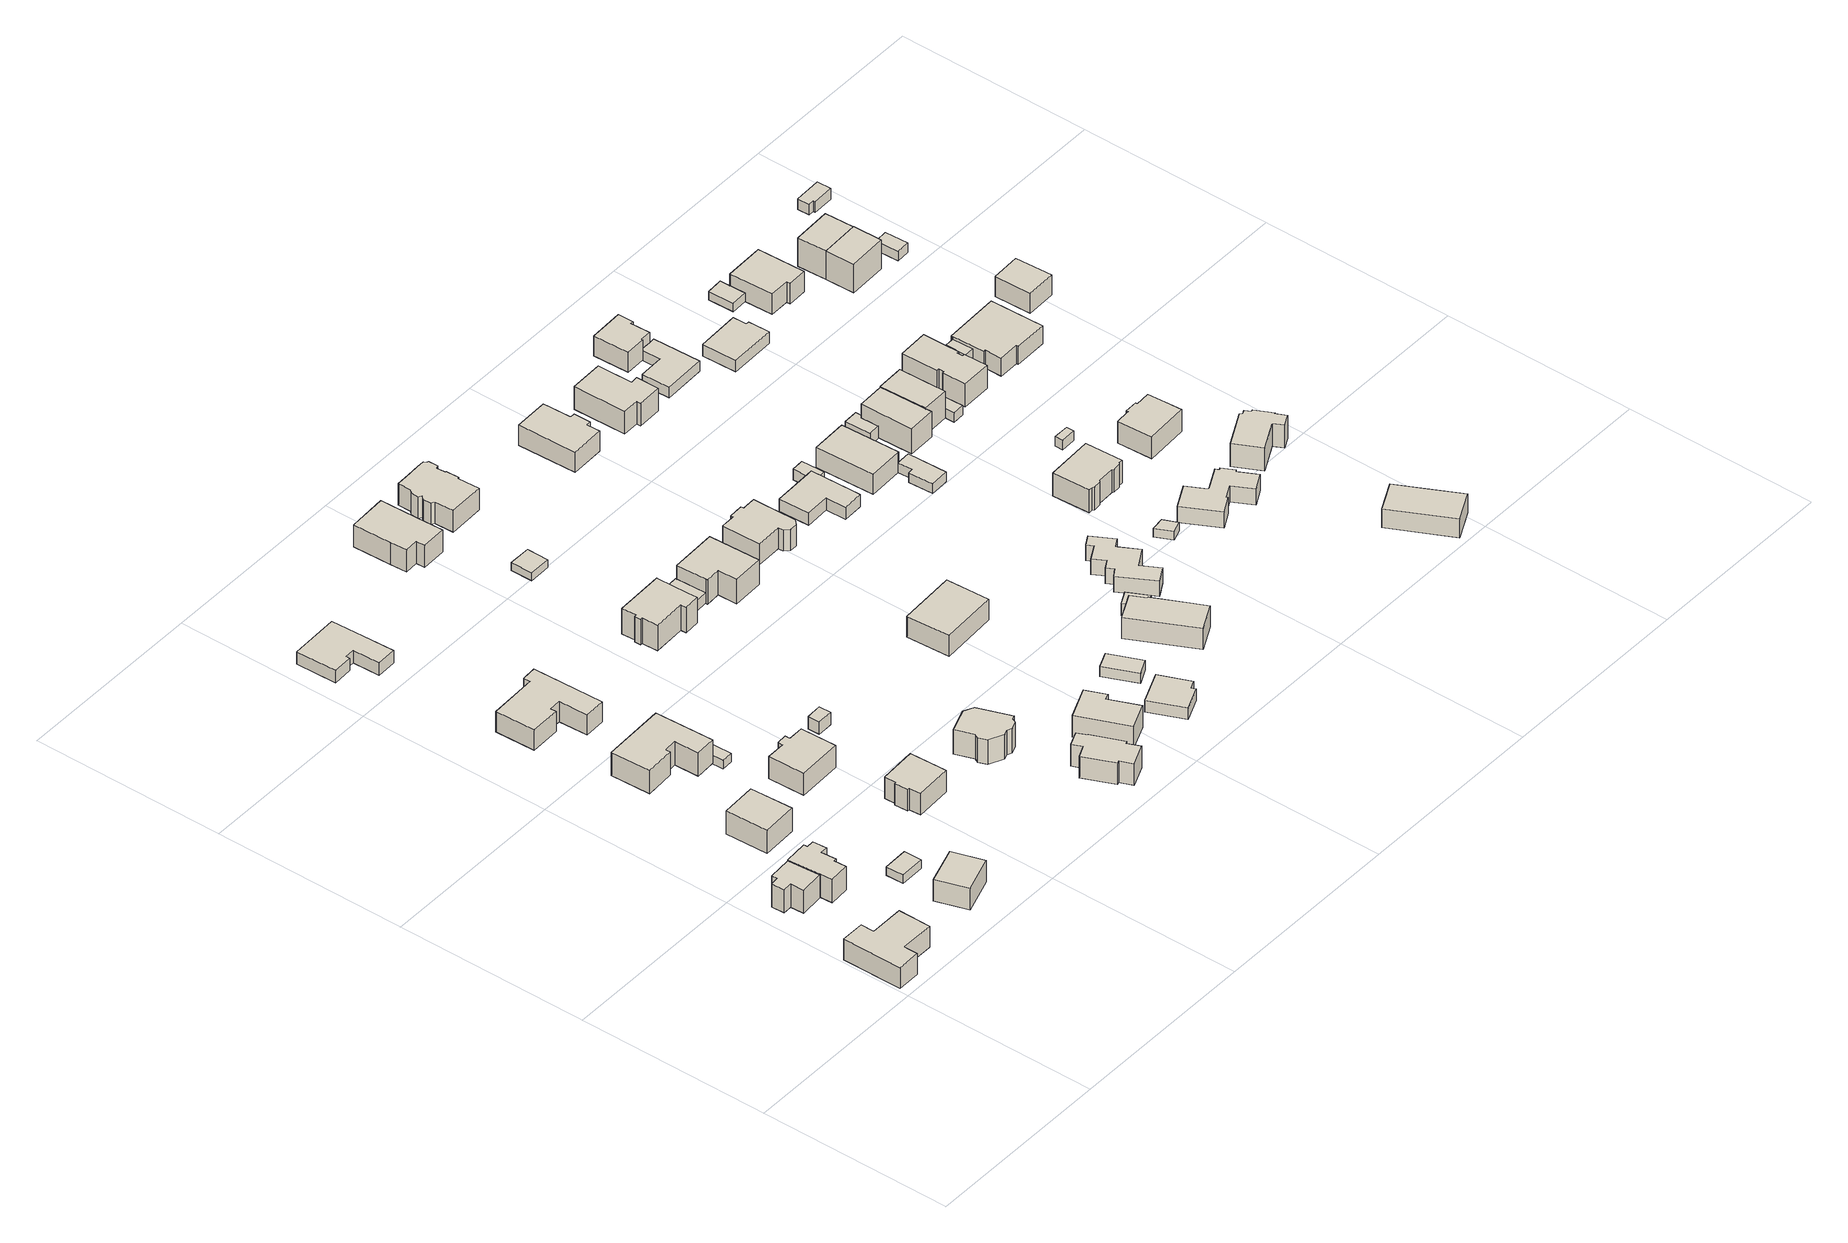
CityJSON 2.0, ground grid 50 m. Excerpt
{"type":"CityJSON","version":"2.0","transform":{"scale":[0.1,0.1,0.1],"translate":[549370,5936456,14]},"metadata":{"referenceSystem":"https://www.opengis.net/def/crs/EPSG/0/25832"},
"CityObjects":{
"building1":{"type":"Building","attributes":{"Gemeindeschluessel":"02200227","Geometrietyp2DReferenz":"3000","BezugspunktDach":"2000","function":"31001_1010","measuredHeight":7.11,"storeysAboveGround":1},"address":[{"country":"Germany","locality":"Hamburg","thoroughfareNumber":"68","thoroughfareName":"Tinsdaler Heideweg","postcode":"22559"}],"geometry":[{"type":"Solid","lod":"1","boundaries":[[[[0,1,2,3,4,5,6,7]],[[8,9,10,11,12,13,14,15]],[[6,8,15,7]],[[5,9,8,6]],[[4,10,9,5]],[[3,11,10,4]],[[2,12,11,3]],[[1,13,12,2]],[[0,14,13,1]],[[7,15,14,0]]]]}]},
"building2":{"type":"Building","attributes":{"Gemeindeschluessel":"02200227","Geometrietyp2DReferenz":"3000","BezugspunktDach":"2000","function":"31001_1010","measuredHeight":9.19,"storeysAboveGround":1},"address":[{"country":"Germany","locality":"Hamburg","thoroughfareNumber":"66b","thoroughfareName":"Tinsdaler Heideweg","postcode":"22559"}],"geometry":[{"type":"Solid","lod":"1","boundaries":[[[[16,17,18,19,20,21,22,23]],[[24,25,26,27,28,29,30,31]],[[22,24,31,23]],[[21,25,24,22]],[[20,26,25,21]],[[19,27,26,20]],[[18,28,27,19]],[[17,29,28,18]],[[16,30,29,17]],[[23,31,30,16]]]]}]},
"building3":{"type":"Building","attributes":{"Gemeindeschluessel":"02200227","Geometrietyp2DReferenz":"3000","BezugspunktDach":"2000","function":"31001_1010","measuredHeight":6.64,"storeysAboveGround":1},"address":[{"country":"Germany","locality":"Hamburg","thoroughfareNumber":"66a","thoroughfareName":"Tinsdaler Heideweg","postcode":"22559"}],"geometry":[{"type":"Solid","lod":"1","boundaries":[[[[32,33,34,35,36,37,38,39,40,41,42,43]],[[44,45,46,47,48,49,50,51,52,53,54,55]],[[42,44,55,43]],[[41,45,44,42]],[[40,46,45,41]],[[39,47,46,40]],[[38,48,47,39]],[[37,49,48,38]],[[36,50,49,37]],[[35,51,50,36]],[[34,52,51,35]],[[33,53,52,34]],[[32,54,53,33]],[[43,55,54,32]]]]}]},
"building4":{"type":"Building","attributes":{"Gemeindeschluessel":"02200227","Geometrietyp2DReferenz":"3000","BezugspunktDach":"2000","function":"31001_1010","measuredHeight":6.02,"storeysAboveGround":2},"address":[{"country":"Germany","locality":"Hamburg","thoroughfareNumber":"66c","thoroughfareName":"Tinsdaler Heideweg","postcode":"22559"}],"geometry":[{"type":"Solid","lod":"1","boundaries":[[[[56,57,58,59]],[[60,61,62,63]],[[58,60,63,59]],[[57,61,60,58]],[[56,62,61,57]],[[59,63,62,56]]]]}]},
"building5":{"type":"Building","attributes":{"Gemeindeschluessel":"02200227","Geometrietyp2DReferenz":"3000","BezugspunktDach":"2000","function":"31001_2460","measuredHeight":2.47,"storeysAboveGround":1},"address":[{"country":"Germany","locality":"Hamburg","thoroughfareName":"Tinsdaler Heideweg","postcode":"22559"}],"geometry":[{"type":"Solid","lod":"1","boundaries":[[[[64,65,66,67]],[[68,69,70,71]],[[66,68,71,67]],[[65,69,68,66]],[[64,70,69,65]],[[67,71,70,64]]]]}]},
"building6":{"type":"Building","attributes":{"Gemeindeschluessel":"02200227","Geometrietyp2DReferenz":"3000","BezugspunktDach":"2000","function":"31001_1010","measuredHeight":8.55,"storeysAboveGround":1},"address":[{"country":"Germany","locality":"Hamburg","thoroughfareNumber":"10","thoroughfareName":"Brünschentwiete","postcode":"22559"}],"geometry":[{"type":"Solid","lod":"1","boundaries":[[[[72,73,74,75]],[[76,77,78,79]],[[74,76,79,75]],[[73,77,76,74]],[[72,78,77,73]],[[75,79,78,72]]]]}]},
"building7":{"type":"Building","attributes":{"Gemeindeschluessel":"02200227","Geometrietyp2DReferenz":"3000","BezugspunktDach":"2000","function":"31001_1010","measuredHeight":7.72,"storeysAboveGround":1},"address":[{"country":"Germany","locality":"Hamburg","thoroughfareNumber":"21","thoroughfareName":"Bookweetenkamp","postcode":"22559"}],"geometry":[{"type":"Solid","lod":"1","boundaries":[[[[80,81,82,83,84,85,86,87]],[[88,89,90,91,92,93,94,95]],[[86,88,95,87]],[[85,89,88,86]],[[84,90,89,85]],[[83,91,90,84]],[[82,92,91,83]],[[81,93,92,82]],[[80,94,93,81]],[[87,95,94,80]]]]}]},
"building8":{"type":"Building","attributes":{"Gemeindeschluessel":"02200227","Geometrietyp2DReferenz":"3000","BezugspunktDach":"2000","function":"31001_1100","measuredHeight":7.2,"storeysAboveGround":3},"address":[{"country":"Germany","locality":"Hamburg","thoroughfareNumber":"23","thoroughfareName":"Bookweetenkamp","postcode":"22559"}],"geometry":[{"type":"Solid","lod":"1","boundaries":[[[[96,97,98,99,100,101,102,103,104,105]],[[106,107,108,109,110,111,112,113,114,115]],[[104,106,115,105]],[[103,107,106,104]],[[102,108,107,103]],[[101,109,108,102]],[[100,110,109,101]],[[99,111,110,100]],[[98,112,111,99]],[[97,113,112,98]],[[96,114,113,97]],[[105,115,114,96]]]]}]},
"building9":{"type":"Building","attributes":{"Gemeindeschluessel":"02200227","Geometrietyp2DReferenz":"3000","BezugspunktDach":"2000","function":"31001_1010","measuredHeight":3.44,"storeysAboveGround":1},"address":[{"country":"Germany","locality":"Hamburg","thoroughfareNumber":"22","thoroughfareName":"Bookweetenkamp","postcode":"22559"}],"geometry":[{"type":"Solid","lod":"1","boundaries":[[[[116,117,118,119,120,121,122,123]],[[124,125,126,127,128,129,130,131]],[[122,124,131,123]],[[121,125,124,122]],[[120,126,125,121]],[[119,127,126,120]],[[118,128,127,119]],[[117,129,128,118]],[[116,130,129,117]],[[123,131,130,116]]]]}]},
"building10":{"type":"Building","attributes":{"Gemeindeschluessel":"02200227","Geometrietyp2DReferenz":"3000","BezugspunktDach":"2000","function":"31001_2460","measuredHeight":2.39,"storeysAboveGround":1},"address":[{"country":"Germany","locality":"Hamburg","thoroughfareName":"Bookweetenkamp","postcode":"22559"}],"geometry":[{"type":"Solid","lod":"1","boundaries":[[[[132,133,134,135]],[[136,137,138,139]],[[134,136,139,135]],[[133,137,136,134]],[[132,138,137,133]],[[135,139,138,132]]]]}]},
"building11":{"type":"Building","attributes":{"Gemeindeschluessel":"02200227","Geometrietyp2DReferenz":"3000","BezugspunktDach":"2000","function":"31001_1010","measuredHeight":8.72,"storeysAboveGround":1},"address":[{"country":"Germany","locality":"Hamburg","thoroughfareNumber":"12","thoroughfareName":"Brünschentwiete","postcode":"22559"}],"geometry":[{"type":"Solid","lod":"1","boundaries":[[[[140,141,142,143,144,145,146,147]],[[148,149,150,151,152,153,154,155]],[[146,148,155,147]],[[145,149,148,146]],[[144,150,149,145]],[[143,151,150,144]],[[142,152,151,143]],[[141,153,152,142]],[[140,154,153,141]],[[147,155,154,140]]]]}]},
"building12":{"type":"Building","attributes":{"Gemeindeschluessel":"02200227","Geometrietyp2DReferenz":"3000","BezugspunktDach":"2000","function":"31001_1010","measuredHeight":7.12,"storeysAboveGround":1},"address":[{"country":"Germany","locality":"Hamburg","thoroughfareNumber":"64a","thoroughfareName":"Tinsdaler Heideweg","postcode":"22559"}],"geometry":[{"type":"Solid","lod":"1","boundaries":[[[[156,157,158,159,160,161,162,163]],[[164,165,166,167,168,169,170,171]],[[162,164,171,163]],[[161,165,164,162]],[[160,166,165,161]],[[159,167,166,160]],[[158,168,167,159]],[[157,169,168,158]],[[156,170,169,157]],[[163,171,170,156]]]]}]},
"building13":{"type":"Building","attributes":{"Gemeindeschluessel":"02200227","Geometrietyp2DReferenz":"3000","BezugspunktDach":"2000","function":"31001_1010","measuredHeight":3.49,"storeysAboveGround":1},"address":[{"country":"Germany","locality":"Hamburg","thoroughfareName":"Brünschentwiete","postcode":"22559"}],"geometry":[{"type":"Solid","lod":"1","boundaries":[[[[172,173,174,175]],[[176,177,178,179]],[[174,176,179,175]],[[173,177,176,174]],[[172,178,177,173]],[[175,179,178,172]]]]}]},
"building14":{"type":"Building","attributes":{"Gemeindeschluessel":"02200227","Geometrietyp2DReferenz":"3000","BezugspunktDach":"2000","function":"31001_1010","measuredHeight":6.94,"storeysAboveGround":1},"address":[{"country":"Germany","locality":"Hamburg","thoroughfareNumber":"64c","thoroughfareName":"Tinsdaler Heideweg","postcode":"22559"}],"geometry":[{"type":"Solid","lod":"1","boundaries":[[[[180,181,182,183,184,185,186,187,188,189,190,191]],[[192,193,194,195,196,197,198,199,200,201,202,203]],[[190,192,203,191]],[[189,193,192,190]],[[188,194,193,189]],[[187,195,194,188]],[[186,196,195,187]],[[185,197,196,186]],[[184,198,197,185]],[[183,199,198,184]],[[182,200,199,183]],[[181,201,200,182]],[[180,202,201,181]],[[191,203,202,180]]]]}]},
"building15":{"type":"Building","attributes":{"Gemeindeschluessel":"02200227","Geometrietyp2DReferenz":"3000","BezugspunktDach":"2000","function":"31001_1010","measuredHeight":9.06,"storeysAboveGround":1},"address":[{"country":"Germany","locality":"Hamburg","thoroughfareNumber":"60","thoroughfareName":"Tinsdaler Heideweg","postcode":"22559"}],"geometry":[{"type":"Solid","lod":"1","boundaries":[[[[204,205,206,207,208,209,210,211,212,213,214,215]],[[216,217,218,219,220,221,222,223,224,225,226,227]],[[214,216,227,215]],[[213,217,216,214]],[[212,218,217,213]],[[211,219,218,212]],[[210,220,219,211]],[[209,221,220,210]],[[208,222,221,209]],[[207,223,222,208]],[[206,224,223,207]],[[205,225,224,206]],[[204,226,225,205]],[[215,227,226,204]]]]}]},
"building16":{"type":"Building","attributes":{"Gemeindeschluessel":"02200227","Geometrietyp2DReferenz":"3000","BezugspunktDach":"2000","function":"31001_1010","measuredHeight":8.38,"storeysAboveGround":1},"address":[{"country":"Germany","locality":"Hamburg","thoroughfareNumber":"17","thoroughfareName":"Bookweetenkamp","postcode":"22559"}],"geometry":[{"type":"Solid","lod":"1","boundaries":[[[[228,229,230,231,232,233,234,235,236,237,238,239]],[[240,241,242,243,244,245,246,247,248,249,250,251]],[[238,240,251,239]],[[237,241,240,238]],[[236,242,241,237]],[[235,243,242,236]],[[234,244,243,235]],[[233,245,244,234]],[[232,246,245,233]],[[231,247,246,232]],[[230,248,247,231]],[[229,249,248,230]],[[228,250,249,229]],[[239,251,250,228]]]]}]},
"building17":{"type":"Building","attributes":{"Gemeindeschluessel":"02200227","Geometrietyp2DReferenz":"3000","BezugspunktDach":"2000","function":"31001_1010","measuredHeight":7.16,"storeysAboveGround":1},"address":[{"country":"Germany","locality":"Hamburg","thoroughfareNumber":"58","thoroughfareName":"Tinsdaler Heideweg","postcode":"22559"}],"geometry":[{"type":"Solid","lod":"1","boundaries":[[[[252,253,254,255,256,257]],[[258,259,260,261,262,263]],[[256,258,263,257]],[[255,259,258,256]],[[254,260,259,255]],[[253,261,260,254]],[[252,262,261,253]],[[257,263,262,252]]]]}]},
"building18":{"type":"Building","attributes":{"Gemeindeschluessel":"02200227","Geometrietyp2DReferenz":"3000","BezugspunktDach":"2000","function":"31001_1010","measuredHeight":6.23,"storeysAboveGround":2},"address":[{"country":"Germany","locality":"Hamburg","thoroughfareNumber":"18","thoroughfareName":"Bookweetenkamp","postcode":"22559"}],"geometry":[{"type":"Solid","lod":"1","boundaries":[[[[264,265,266,267,268,269,270,271]],[[272,273,274,275,276,277,278,279]],[[270,272,279,271]],[[269,273,272,270]],[[268,274,273,269]],[[267,275,274,268]],[[266,276,275,267]],[[265,277,276,266]],[[264,278,277,265]],[[271,279,278,264]]]]}]},
"building19":{"type":"Building","attributes":{"Gemeindeschluessel":"02200227","Geometrietyp2DReferenz":"3000","BezugspunktDach":"2000","function":"31001_2460","measuredHeight":2.76,"storeysAboveGround":1},"address":[{"country":"Germany","locality":"Hamburg","thoroughfareName":"Bookweetenkamp","postcode":"22559"}],"geometry":[{"type":"Solid","lod":"1","boundaries":[[[[280,281,282,283]],[[284,285,286,287]],[[282,284,287,283]],[[281,285,284,282]],[[280,286,285,281]],[[283,287,286,280]]]]}]},
"building20":{"type":"Building","attributes":{"Gemeindeschluessel":"02200227","Geometrietyp2DReferenz":"3000","BezugspunktDach":"2000","function":"31001_2460","measuredHeight":2.14,"storeysAboveGround":1},"address":[{"country":"Germany","locality":"Hamburg","thoroughfareName":"Bookweetenkamp","postcode":"22559"}],"geometry":[{"type":"Solid","lod":"1","boundaries":[[[[288,289,290,291]],[[292,293,294,295]],[[290,292,295,291]],[[289,293,292,290]],[[288,294,293,289]],[[291,295,294,288]]]]}]},
"building21":{"type":"Building","attributes":{"Gemeindeschluessel":"02200227","Geometrietyp2DReferenz":"3000","BezugspunktDach":"2000","function":"31001_2460","measuredHeight":3.22,"storeysAboveGround":1},"address":[{"country":"Germany","locality":"Hamburg","thoroughfareName":"Bookweetenkamp","postcode":"22559"}],"geometry":[{"type":"Solid","lod":"1","boundaries":[[[[281,280,296,297]],[[298,299,300,301]],[[296,298,301,297]],[[280,299,298,296]],[[281,300,299,280]],[[297,301,300,281]]]]}]},
"building22":{"type":"Building","attributes":{"Gemeindeschluessel":"02200227","Geometrietyp2DReferenz":"3000","BezugspunktDach":"2000","function":"31001_1010","measuredHeight":5.54,"storeysAboveGround":1},"address":[{"country":"Germany","locality":"Hamburg","thoroughfareNumber":"56","thoroughfareName":"Tinsdaler Heideweg","postcode":"22559"}],"geometry":[{"type":"Solid","lod":"1","boundaries":[[[[302,303,304,305,306,307]],[[308,309,310,311,312,313]],[[306,308,313,307]],[[305,309,308,306]],[[304,310,309,305]],[[303,311,310,304]],[[302,312,311,303]],[[307,313,312,302]]]]}]},
"building23":{"type":"Building","attributes":{"Gemeindeschluessel":"02200227","Geometrietyp2DReferenz":"3000","BezugspunktDach":"2000","function":"31001_1010","measuredHeight":9.2,"storeysAboveGround":1},"address":[{"country":"Germany","locality":"Hamburg","thoroughfareNumber":"15","thoroughfareName":"Bookweetenkamp","postcode":"22559"}],"geometry":[{"type":"Solid","lod":"1","boundaries":[[[[314,315,316,317,318,319,320]],[[321,322,323,324,325,326,327]],[[319,321,327,320]],[[318,322,321,319]],[[317,323,322,318]],[[316,324,323,317]],[[315,325,324,316]],[[314,326,325,315]],[[320,327,326,314]]]]}]},
"building24":{"type":"Building","attributes":{"Gemeindeschluessel":"02200227","Geometrietyp2DReferenz":"3000","BezugspunktDach":"2000","function":"31001_1010","measuredHeight":8.11,"storeysAboveGround":1},"address":[{"country":"Germany","locality":"Hamburg","thoroughfareNumber":"16b","thoroughfareName":"Bookweetenkamp","postcode":"22559"}],"geometry":[{"type":"Solid","lod":"1","boundaries":[[[[328,329,330,331,332,333,334,335,336,337,338,339,340,341,342,343,344,345,346,347,348]],[[349,350,351,352,353,354,355,356,357,358,359,360,361,362,363,364,365,366,367,368,369]],[[347,349,369,348]],[[346,350,349,347]],[[345,351,350,346]],[[344,352,351,345]],[[343,353,352,344]],[[342,354,353,343]],[[341,355,354,342]],[[340,356,355,341]],[[339,357,356,340]],[[338,358,357,339]],[[337,359,358,338]],[[336,360,359,337]],[[335,361,360,336]],[[334,362,361,335]],[[333,363,362,334]],[[332,364,363,333]],[[331,365,364,332]],[[330,366,365,331]],[[329,367,366,330]],[[328,368,367,329]],[[348,369,368,328]]]]}]},
"building25":{"type":"Building","attributes":{"Gemeindeschluessel":"02200227","Geometrietyp2DReferenz":"3000","BezugspunktDach":"2000","function":"31001_1010","measuredHeight":7.98,"storeysAboveGround":1},"address":[{"country":"Germany","locality":"Hamburg","thoroughfareNumber":"52a","thoroughfareName":"Tinsdaler Heideweg","postcode":"22559"}],"geometry":[{"type":"Solid","lod":"1","boundaries":[[[[370,371,372,373]],[[374,375,376,377]],[[372,374,377,373]],[[371,375,374,372]],[[370,376,375,371]],[[373,377,376,370]]]]}]},
"building26":{"type":"Building","attributes":{"Gemeindeschluessel":"02200227","Geometrietyp2DReferenz":"3000","BezugspunktDach":"2000","function":"31001_2460","measuredHeight":2.83,"storeysAboveGround":1},"address":[{"country":"Germany","locality":"Hamburg","thoroughfareName":"Tinsdaler Heideweg","postcode":"22559"}],"geometry":[{"type":"Solid","lod":"1","boundaries":[[[[378,379,380,381]],[[382,383,384,385]],[[380,382,385,381]],[[379,383,382,380]],[[378,384,383,379]],[[381,385,384,378]]]]}]},
"building27":{"type":"Building","attributes":{"Gemeindeschluessel":"02200227","Geometrietyp2DReferenz":"3000","BezugspunktDach":"2000","function":"31001_1010","measuredHeight":8.12,"storeysAboveGround":1},"address":[{"country":"Germany","locality":"Hamburg","thoroughfareNumber":"13","thoroughfareName":"Bookweetenkamp","postcode":"22559"}],"geometry":[{"type":"Solid","lod":"1","boundaries":[[[[386,387,388,389,390,391,392,393,394,395,396,397]],[[398,399,400,401,402,403,404,405,406,407,408,409]],[[396,398,409,397]],[[395,399,398,396]],[[394,400,399,395]],[[393,401,400,394]],[[392,402,401,393]],[[391,403,402,392]],[[390,404,403,391]],[[389,405,404,390]],[[388,406,405,389]],[[387,407,406,388]],[[386,408,407,387]],[[397,409,408,386]]]]}]},
"building28":{"type":"Building","attributes":{"Gemeindeschluessel":"02200227","Geometrietyp2DReferenz":"3000","BezugspunktDach":"2000","function":"31001_1010","measuredHeight":6.63,"storeysAboveGround":1},"address":[{"country":"Germany","locality":"Hamburg","thoroughfareNumber":"54","thoroughfareName":"Tinsdaler Heideweg","postcode":"22559"}],"geometry":[{"type":"Solid","lod":"1","boundaries":[[[[410,411,412,413,414,415]],[[416,417,418,419,420,421]],[[414,416,421,415]],[[413,417,416,414]],[[412,418,417,413]],[[411,419,418,412]],[[410,420,419,411]],[[415,421,420,410]]]]}]},
"building29":{"type":"Building","attributes":{"Gemeindeschluessel":"02200227","Geometrietyp2DReferenz":"3000","BezugspunktDach":"2000","function":"31001_2460","measuredHeight":4.18,"storeysAboveGround":1},"address":[{"country":"Germany","locality":"Hamburg","thoroughfareName":"Tinsdaler Heideweg","postcode":"22559"}],"geometry":[{"type":"Solid","lod":"1","boundaries":[[[[422,423,412,411,424]],[[425,426,427,428,429]],[[411,425,429,424]],[[412,426,425,411]],[[423,427,426,412]],[[422,428,427,423]],[[424,429,428,422]]]]}]},
"building30":{"type":"Building","attributes":{"Gemeindeschluessel":"02200227","Geometrietyp2DReferenz":"3000","BezugspunktDach":"2000","function":"31001_1010","measuredHeight":7.28,"storeysAboveGround":1},"address":[{"country":"Germany","locality":"Hamburg","thoroughfareNumber":"14a","thoroughfareName":"Bookweetenkamp","postcode":"22559"}],"geometry":[{"type":"Solid","lod":"1","boundaries":[[[[430,431,432,433,434,435,436,437,438,439]],[[440,441,442,443,444,445,446,447,448,449]],[[438,440,449,439]],[[437,441,440,438]],[[436,442,441,437]],[[435,443,442,436]],[[434,444,443,435]],[[433,445,444,434]],[[432,446,445,433]],[[431,447,446,432]],[[430,448,447,431]],[[439,449,448,430]]]]}]},
"building31":{"type":"Building","attributes":{"Gemeindeschluessel":"02200227","Geometrietyp2DReferenz":"3000","BezugspunktDach":"2000","function":"31001_1010","measuredHeight":3.41,"storeysAboveGround":1},"address":[{"country":"Germany","locality":"Hamburg","thoroughfareNumber":"11","thoroughfareName":"Bookweetenkamp","postcode":"22559"}],"geometry":[{"type":"Solid","lod":"1","boundaries":[[[[450,451,452,453,454,455,456]],[[457,458,459,460,461,462,463]],[[455,457,463,456]],[[454,458,457,455]],[[453,459,458,454]],[[452,460,459,453]],[[451,461,460,452]],[[450,462,461,451]],[[456,463,462,450]]]]}]},
"building32":{"type":"Building","attributes":{"Gemeindeschluessel":"02200227","Geometrietyp2DReferenz":"3000","BezugspunktDach":"2000","function":"31001_1100","measuredHeight":6.27,"storeysAboveGround":1},"address":[{"country":"Germany","locality":"Hamburg","thoroughfareNumber":"52","thoroughfareName":"Tinsdaler Heideweg","postcode":"22559"}],"geometry":[{"type":"Solid","lod":"1","boundaries":[[[[464,465,466,467,468,469,470,471,472,473,474,475,476,477]],[[478,479,480,481,482,483,484,485,486,487,488,489,490,491]],[[476,478,491,477]],[[475,479,478,476]],[[474,480,479,475]],[[473,481,480,474]],[[472,482,481,473]],[[471,483,482,472]],[[470,484,483,471]],[[469,485,484,470]],[[468,486,485,469]],[[467,487,486,468]],[[466,488,487,467]],[[465,489,488,466]],[[464,490,489,465]],[[477,491,490,464]]]]}]},
"building33":{"type":"Building","attributes":{"Gemeindeschluessel":"02200227","Geometrietyp2DReferenz":"3000","BezugspunktDach":"2000","function":"31001_2460","measuredHeight":2.92,"storeysAboveGround":1},"address":[{"country":"Germany","locality":"Hamburg","thoroughfareName":"Bookweetenkamp","postcode":"22559"}],"geometry":[{"type":"Solid","lod":"1","boundaries":[[[[492,493,494,495,496,497]],[[498,499,500,501,502,503]],[[496,498,503,497]],[[495,499,498,496]],[[494,500,499,495]],[[493,501,500,494]],[[492,502,501,493]],[[497,503,502,492]]]]}]},
"building34":{"type":"Building","attributes":{"Gemeindeschluessel":"02200227","Geometrietyp2DReferenz":"3000","BezugspunktDach":"2000","function":"31001_1010","measuredHeight":8.48,"storeysAboveGround":1},"address":[{"country":"Germany","locality":"Hamburg","thoroughfareNumber":"14","thoroughfareName":"Bookweetenkamp","postcode":"22559"}],"geometry":[{"type":"Solid","lod":"1","boundaries":[[[[504,505,506,507,508,509,510,511]],[[512,513,514,515,516,517,518,519]],[[510,512,519,511]],[[509,513,512,510]],[[508,514,513,509]],[[507,515,514,508]],[[506,516,515,507]],[[505,517,516,506]],[[504,518,517,505]],[[511,519,518,504]]]]}]},
"building35":{"type":"Building","attributes":{"Gemeindeschluessel":"02200227","Geometrietyp2DReferenz":"3000","BezugspunktDach":"2000","function":"31001_1010","measuredHeight":8.04,"storeysAboveGround":1},"address":[{"country":"Germany","locality":"Hamburg","thoroughfareNumber":"9","thoroughfareName":"Bookweetenkamp","postcode":"22559"}],"geometry":[{"type":"Solid","lod":"1","boundaries":[[[[520,521,522,523,524]],[[525,526,527,528,529]],[[523,525,529,524]],[[522,526,525,523]],[[521,527,526,522]],[[520,528,527,521]],[[524,529,528,520]]]]}]},
"building36":{"type":"Building","attributes":{"Gemeindeschluessel":"02200227","Geometrietyp2DReferenz":"3000","BezugspunktDach":"2000","function":"31001_1010","measuredHeight":2.7,"storeysAboveGround":1},"address":[{"country":"Germany","locality":"Hamburg","thoroughfareName":"Bookweetenkamp","postcode":"22559"}],"geometry":[{"type":"Solid","lod":"1","boundaries":[[[[530,531,532,533,534,535,536]],[[537,538,539,540,541,542,543]],[[535,537,543,536]],[[534,538,537,535]],[[533,539,538,534]],[[532,540,539,533]],[[531,541,540,532]],[[530,542,541,531]],[[536,543,542,530]]]]}]},
"building37":{"type":"Building","attributes":{"Gemeindeschluessel":"02200227","Geometrietyp2DReferenz":"3000","BezugspunktDach":"2000","function":"31001_1010","measuredHeight":2.33,"storeysAboveGround":1},"address":[{"country":"Germany","locality":"Hamburg","thoroughfareName":"Tinsdaler Heideweg","postcode":"22559"}],"geometry":[{"type":"Solid","lod":"1","boundaries":[[[[544,545,546,547]],[[548,549,550,551]],[[546,548,551,547]],[[545,549,548,546]],[[544,550,549,545]],[[547,551,550,544]]]]}]},
"building38":{"type":"Building","attributes":{"Gemeindeschluessel":"02200227","Geometrietyp2DReferenz":"3000","BezugspunktDach":"2000","function":"31001_2460","measuredHeight":4.17,"storeysAboveGround":1},"address":[{"country":"Germany","locality":"Hamburg","thoroughfareName":"Bookweetenkamp","postcode":"22559"}],"geometry":[{"type":"Solid","lod":"1","boundaries":[[[[552,553,554,555,556,557]],[[558,559,560,561,562,563]],[[556,558,563,557]],[[555,559,558,556]],[[554,560,559,555]],[[553,561,560,554]],[[552,562,561,553]],[[557,563,562,552]]]]}]},
"building39":{"type":"Building","attributes":{"Gemeindeschluessel":"02200227","Geometrietyp2DReferenz":"3000","BezugspunktDach":"2000","function":"31001_1010","measuredHeight":8.32,"storeysAboveGround":1},"address":[{"country":"Germany","locality":"Hamburg","thoroughfareNumber":"102c","thoroughfareName":"Flerrentwiete","postcode":"22559"}],"geometry":[{"type":"Solid","lod":"1","boundaries":[[[[564,565,566,567,568,569,570,571,572,573,574,575]],[[576,577,578,579,580,581,582,583,584,585,586,587]],[[574,576,587,575]],[[573,577,576,574]],[[572,578,577,573]],[[571,579,578,572]],[[570,580,579,571]],[[569,581,580,570]],[[568,582,581,569]],[[567,583,582,568]],[[566,584,583,567]],[[565,585,584,566]],[[564,586,585,565]],[[575,587,586,564]]]]}]},
"building40":{"type":"Building","attributes":{"Gemeindeschluessel":"02200227","Geometrietyp2DReferenz":"3000","BezugspunktDach":"2000","function":"31001_1010","measuredHeight":9.27,"storeysAboveGround":1},"address":[{"country":"Germany","locality":"Hamburg","thoroughfareNumber":"7a","thoroughfareName":"Bookweetenkamp","postcode":"22559"}],"geometry":[{"type":"Solid","lod":"1","boundaries":[[[[588,589,590,591,592]],[[593,594,595,596,597]],[[591,593,597,592]],[[590,594,593,591]],[[589,595,594,590]],[[588,596,595,589]],[[592,597,596,588]]]]}]},
"building41":{"type":"Building","attributes":{"Gemeindeschluessel":"02200227","Geometrietyp2DReferenz":"3000","BezugspunktDach":"2000","function":"31001_1010","measuredHeight":2.92,"storeysAboveGround":1},"address":[{"country":"Germany","locality":"Hamburg","thoroughfareNumber":"12","thoroughfareName":"Bookweetenkamp","postcode":"22559"}],"geometry":[{"type":"Solid","lod":"1","boundaries":[[[[598,599,600,601,602,603,604,605]],[[606,607,608,609,610,611,612,613]],[[604,606,613,605]],[[603,607,606,604]],[[602,608,607,603]],[[601,609,608,602]],[[600,610,609,601]],[[599,611,610,600]],[[598,612,611,599]],[[605,613,612,598]]]]}]},
"building42":{"type":"Building","attributes":{"Gemeindeschluessel":"02200227","Geometrietyp2DReferenz":"3000","BezugspunktDach":"2000","function":"31001_1010","measuredHeight":5.63,"storeysAboveGround":2},"address":[{"country":"Germany","locality":"Hamburg","thoroughfareName":"Bookweetenkamp","postcode":"22559"}],"geometry":[{"type":"Solid","lod":"1","boundaries":[[[[614,615,616,617,618,619,620,621]],[[622,623,624,625,626,627,628,629]],[[620,622,629,621]],[[619,623,622,620]],[[618,624,623,619]],[[617,625,624,618]],[[616,626,625,617]],[[615,627,626,616]],[[614,628,627,615]],[[621,629,628,614]]]]}]},
"building43":{"type":"Building","attributes":{"Gemeindeschluessel":"02200227","Geometrietyp2DReferenz":"3000","BezugspunktDach":"2000","function":"31001_1010","measuredHeight":5.7,"storeysAboveGround":1},"address":[{"country":"Germany","locality":"Hamburg","thoroughfareNumber":"50","thoroughfareName":"Tinsdaler Heideweg","postcode":"22559"}],"geometry":[{"type":"Solid","lod":"1","boundaries":[[[[630,631,632,633,634,635,636,637,638,639,640,641,642,643]],[[644,645,646,647,648,649,650,651,652,653,654,655,656,657]],[[642,644,657,643]],[[641,645,644,642]],[[640,646,645,641]],[[639,647,646,640]],[[638,648,647,639]],[[637,649,648,638]],[[636,650,649,637]],[[635,651,650,636]],[[634,652,651,635]],[[633,653,652,634]],[[632,654,653,633]],[[631,655,654,632]],[[630,656,655,631]],[[643,657,656,630]]]]}]},
"building44":{"type":"Building","attributes":{"Gemeindeschluessel":"02200227","Geometrietyp2DReferenz":"3000","BezugspunktDach":"2000","function":"31001_1010","measuredHeight":9.75,"storeysAboveGround":1},"address":[{"country":"Germany","locality":"Hamburg","thoroughfareNumber":"7","thoroughfareName":"Bookweetenkamp","postcode":"22559"}],"geometry":[{"type":"Solid","lod":"1","boundaries":[[[[658,659,660,661,662]],[[663,664,665,666,667]],[[661,663,667,662]],[[660,664,663,661]],[[659,665,664,660]],[[658,666,665,659]],[[662,667,666,658]]]]}]},
"building45":{"type":"Building","attributes":{"Gemeindeschluessel":"02200227","Geometrietyp2DReferenz":"3000","BezugspunktDach":"2000","function":"31001_1010","measuredHeight":2.75,"storeysAboveGround":1},"address":[{"country":"Germany","locality":"Hamburg","thoroughfareName":"Bookweetenkamp","postcode":"22559"}],"geometry":[{"type":"Solid","lod":"1","boundaries":[[[[668,669,670,671]],[[672,673,674,675]],[[670,672,675,671]],[[669,673,672,670]],[[668,674,673,669]],[[671,675,674,668]]]]}]},
"building46":{"type":"Building","attributes":{"Gemeindeschluessel":"02200227","Geometrietyp2DReferenz":"3000","BezugspunktDach":"2000","function":"31001_2460","measuredHeight":2.59,"storeysAboveGround":1},"address":[{"country":"Germany","locality":"Hamburg","thoroughfareName":"Bookweetenkamp","postcode":"22559"}],"geometry":[{"type":"Solid","lod":"1","boundaries":[[[[676,677,678,679,680]],[[681,682,683,684,685]],[[679,681,685,680]],[[678,682,681,679]],[[677,683,682,678]],[[676,684,683,677]],[[680,685,684,676]]]]}]},
"building47":{"type":"Building","attributes":{"Gemeindeschluessel":"02200227","Geometrietyp2DReferenz":"3000","BezugspunktDach":"2000","function":"31001_1010","measuredHeight":3.34,"storeysAboveGround":1},"address":[{"country":"Germany","locality":"Hamburg","thoroughfareNumber":"10","thoroughfareName":"Bookweetenkamp","postcode":"22559"}],"geometry":[{"type":"Solid","lod":"1","boundaries":[[[[686,687,688,689,690,691]],[[692,693,694,695,696,697]],[[690,692,697,691]],[[689,693,692,690]],[[688,694,693,689]],[[687,695,694,688]],[[686,696,695,687]],[[691,697,696,686]]]]}]},
"building48":{"type":"Building","attributes":{"Gemeindeschluessel":"02200227","Geometrietyp2DReferenz":"3000","BezugspunktDach":"2000","function":"31001_1010","measuredHeight":6.28,"storeysAboveGround":1},"address":[{"country":"Germany","locality":"Hamburg","thoroughfareNumber":"47","thoroughfareName":"Tinsdaler Heideweg","postcode":"22559"}],"geometry":[{"type":"Solid","lod":"1","boundaries":[[[[698,699,700,701,702]],[[703,704,705,706,707]],[[701,703,707,702]],[[700,704,703,701]],[[699,705,704,700]],[[698,706,705,699]],[[702,707,706,698]]]]}]},
"building49":{"type":"Building","attributes":{"Gemeindeschluessel":"02200227","Geometrietyp2DReferenz":"3000","BezugspunktDach":"2000","function":"31001_1010","measuredHeight":8.33,"storeysAboveGround":1},"address":[{"country":"Germany","locality":"Hamburg","thoroughfareNumber":"102b","thoroughfareName":"Flerrentwiete","postcode":"22559"}],"geometry":[{"type":"Solid","lod":"1","boundaries":[[[[708,709,710,711,712,713,714,715]],[[716,717,718,719,720,721,722,723]],[[714,716,723,715]],[[713,717,716,714]],[[712,718,717,713]],[[711,719,718,712]],[[710,720,719,711]],[[709,721,720,710]],[[708,722,721,709]],[[715,723,722,708]]]]}]},
"building50":{"type":"Building","attributes":{"Gemeindeschluessel":"02200227","Geometrietyp2DReferenz":"3000","BezugspunktDach":"2000","function":"31001_1010","measuredHeight":8.3,"storeysAboveGround":2},"address":[{"country":"Germany","locality":"Hamburg","thoroughfareNumber":"5","thoroughfareName":"Bookweetenkamp","postcode":"22559"}],"geometry":[{"type":"Solid","lod":"1","boundaries":[[[[724,725,726,727,728,729,730,731,732,733,734,735]],[[736,737,738,739,740,741,742,743,744,745,746,747]],[[734,736,747,735]],[[733,737,736,734]],[[732,738,737,733]],[[731,739,738,732]],[[730,740,739,731]],[[729,741,740,730]],[[728,742,741,729]],[[727,743,742,728]],[[726,744,743,727]],[[725,745,744,726]],[[724,746,745,725]],[[735,747,746,724]]]]}]},
"building51":{"type":"Building","attributes":{"Gemeindeschluessel":"02200227","Geometrietyp2DReferenz":"3000","BezugspunktDach":"2000","function":"31001_1010","measuredHeight":9.09,"storeysAboveGround":1},"address":[{"country":"Germany","locality":"Hamburg","thoroughfareNumber":"48","thoroughfareName":"Tinsdaler Heideweg","postcode":"22559"}],"geometry":[{"type":"Solid","lod":"1","boundaries":[[[[748,749,750,751,752,753,754,755,756,757,758,759]],[[760,761,762,763,764,765,766,767,768,769,770,771]],[[758,760,771,759]],[[757,761,760,758]],[[756,762,761,757]],[[755,763,762,756]],[[754,764,763,755]],[[753,765,764,754]],[[752,766,765,753]],[[751,767,766,752]],[[750,768,767,751]],[[749,769,768,750]],[[748,770,769,749]],[[759,771,770,748]]]]}]},
"building52":{"type":"Building","attributes":{"Gemeindeschluessel":"02200227","Geometrietyp2DReferenz":"3000","BezugspunktDach":"2000","function":"31001_2460","measuredHeight":4.34,"storeysAboveGround":1},"address":[{"country":"Germany","locality":"Hamburg","thoroughfareName":"Bookweetenkamp","postcode":"22559"}],"geometry":[{"type":"Solid","lod":"1","boundaries":[[[[772,773,774,775]],[[776,777,778,779]],[[774,776,779,775]],[[773,777,776,774]],[[772,778,777,773]],[[775,779,778,772]]]]}]},
"building53":{"type":"Building","attributes":{"Gemeindeschluessel":"02200227","Geometrietyp2DReferenz":"3000","BezugspunktDach":"2000","function":"31001_2460","measuredHeight":2.36,"storeysAboveGround":1},"address":[{"country":"Germany","locality":"Hamburg","thoroughfareName":"Bookweetenkamp","postcode":"22559"}],"geometry":[{"type":"Solid","lod":"1","boundaries":[[[[780,781,782,783]],[[784,785,786,787]],[[782,784,787,783]],[[781,785,784,782]],[[780,786,785,781]],[[783,787,786,780]]]]}]},
"building54":{"type":"Building","attributes":{"Gemeindeschluessel":"02200227","Geometrietyp2DReferenz":"3000","BezugspunktDach":"2000","function":"31001_1010","measuredHeight":7.56,"storeysAboveGround":1},"address":[{"country":"Germany","locality":"Hamburg","thoroughfareNumber":"8","thoroughfareName":"Bookweetenkamp","postcode":"22559"}],"geometry":[{"type":"Solid","lod":"1","boundaries":[[[[788,789,790,791,792,793]],[[794,795,796,797,798,799]],[[792,794,799,793]],[[791,795,794,792]],[[790,796,795,791]],[[789,797,796,790]],[[788,798,797,789]],[[793,799,798,788]]]]}]},
"building55":{"type":"Building","attributes":{"Gemeindeschluessel":"02200227","Geometrietyp2DReferenz":"3000","BezugspunktDach":"2000","function":"31001_1010","measuredHeight":6.7,"storeysAboveGround":1},"address":[{"country":"Germany","locality":"Hamburg","thoroughfareNumber":"3","thoroughfareName":"Bookweetenkamp","postcode":"22559"}],"geometry":[{"type":"Solid","lod":"1","boundaries":[[[[800,801,802,803,804,805,773,806,807]],[[808,809,810,811,812,813,814,815,816]],[[806,808,816,807]],[[773,809,808,806]],[[805,810,809,773]],[[804,811,810,805]],[[803,812,811,804]],[[802,813,812,803]],[[801,814,813,802]],[[800,815,814,801]],[[807,816,815,800]]]]}]},
"building56":{"type":"Building","attributes":{"Gemeindeschluessel":"02200227","Geometrietyp2DReferenz":"3000","BezugspunktDach":"2000","function":"31001_1010","measuredHeight":10.27,"storeysAboveGround":1},"address":[{"country":"Germany","locality":"Hamburg","thoroughfareNumber":"4","thoroughfareName":"Bookweetenkamp","postcode":"22559"}],"geometry":[{"type":"Solid","lod":"1","boundaries":[[[[817,818,819,820]],[[821,822,823,824]],[[819,821,824,820]],[[818,822,821,819]],[[817,823,822,818]],[[820,824,823,817]]]]}]},
"building57":{"type":"Building","attributes":{"Gemeindeschluessel":"02200227","Geometrietyp2DReferenz":"3000","BezugspunktDach":"2000","function":"31001_1010","measuredHeight":10.33,"storeysAboveGround":1},"address":[{"country":"Germany","locality":"Hamburg","thoroughfareNumber":"6","thoroughfareName":"Bookweetenkamp","postcode":"22559"}],"geometry":[{"type":"Solid","lod":"1","boundaries":[[[[825,817,820,826]],[[827,828,829,830]],[[820,827,830,826]],[[817,828,827,820]],[[825,829,828,817]],[[826,830,829,825]]]]}]},
"building58":{"type":"Building","attributes":{"Gemeindeschluessel":"02200227","Geometrietyp2DReferenz":"3000","BezugspunktDach":"2000","function":"31001_1010","measuredHeight":7.59,"storeysAboveGround":1},"address":[{"country":"Germany","locality":"Hamburg","thoroughfareNumber":"1","thoroughfareName":"Bookweetenkamp","postcode":"22559"}],"geometry":[{"type":"Solid","lod":"1","boundaries":[[[[831,832,833,834]],[[835,836,837,838]],[[833,835,838,834]],[[832,836,835,833]],[[831,837,836,832]],[[834,838,837,831]]]]}]},
"building59":{"type":"Building","attributes":{"Gemeindeschluessel":"02200227","Geometrietyp2DReferenz":"3000","BezugspunktDach":"2000","function":"31001_2460","measuredHeight":2.71,"storeysAboveGround":1},"address":[{"country":"Germany","locality":"Hamburg","thoroughfareName":"Flerrentwiete","postcode":"22559"}],"geometry":[{"type":"Solid","lod":"1","boundaries":[[[[839,840,841,842]],[[843,844,845,846]],[[841,843,846,842]],[[840,844,843,841]],[[839,845,844,840]],[[842,846,845,839]]]]}]},
"building60":{"type":"Building","attributes":{"Gemeindeschluessel":"02200227","Geometrietyp2DReferenz":"3000","BezugspunktDach":"2000","function":"31001_2460","measuredHeight":3.6,"storeysAboveGround":1},"address":[{"country":"Germany","locality":"Hamburg","thoroughfareName":"Flerrentwiete","postcode":"22559"}],"geometry":[{"type":"Solid","lod":"1","boundaries":[[[[847,848,849,850,851,852]],[[853,854,855,856,857,858]],[[851,853,858,852]],[[850,854,853,851]],[[849,855,854,850]],[[848,856,855,849]],[[847,857,856,848]],[[852,858,857,847]]]]}]}
},
"vertices":[
[66,27,10],[6,27,10],[6,182,10],[66,182,10],[66,147,10],[154,147,10],[154,63,10],[66,63,10],[154,63,69],[154,147,69],[66,147,69],[66,182,69],[6,182,69],[6,27,69],[66,27,69],[66,63,69],
[138,352,7],[77,348,7],[75,383,7],[52,382,7],[50,415,7],[72,417,7],[71,432,7],[132,436,7],[71,432,72],[72,417,72],[50,415,72],[52,382,72],[75,383,72],[77,348,72],[138,352,72],[132,436,72],
[213,431,9],[215,395,9],[196,394,9],[199,356,9],[191,355,9],[193,323,9],[141,320,9],[139,352,9],[138,352,9],[132,436,9],[193,440,9],[193,430,9],[193,440,75],[132,436,75],[138,352,75],[139,352,75],[141,320,75],[193,323,75],[191,355,75],[199,356,75],[196,394,75],[215,395,75],[213,431,75],[193,430,75],
[375,183,11],[400,102,11],[305,71,11],[279,152,11],[305,71,71],[400,102,71],[375,183,71],[279,152,71],
[349,287,9],[350,241,9],[286,240,9],[285,286,9],[286,240,33],[350,241,33],[349,287,33],[285,286,33],
[270,647,8],[275,537,8],[183,533,8],[179,643,8],[183,533,73],[275,537,73],[270,647,73],[179,643,73],
[255,869,10],[256,858,10],[180,854,10],[176,956,10],[338,962,10],[344,811,10],[291,808,10],[289,871,10],[291,808,76],[344,811,76],[338,962,76],[176,956,76],[180,854,76],[256,858,76],[255,869,76],[289,871,76],
[216,1155,10],[217,1141,10],[139,1139,10],[136,1242,10],[261,1247,10],[260,1264,10],[298,1266,10],[304,1083,10],[250,1081,10],[247,1156,10],[250,1081,67],[304,1083,67],[298,1266,67],[260,1264,67],[261,1247,67],[136,1242,67],[139,1139,67],[217,1141,67],[216,1155,67],[247,1156,67],
[98,1623,12],[98,1614,12],[47,1612,12],[44,1717,12],[171,1721,12],[177,1556,12],[125,1554,12],[123,1624,12],[125,1554,47],[177,1556,47],[171,1721,47],[44,1717,47],[47,1612,47],[98,1614,47],[98,1623,47],[123,1624,47],
[372,867,8],[375,784,8],[345,783,8],[342,866,8],[345,783,32],[375,784,32],[372,867,32],[342,866,32],
[499,595,9],[383,591,9],[380,685,9],[430,686,9],[430,699,9],[456,700,9],[456,687,9],[496,688,9],[456,687,71],[456,700,71],[430,699,71],[430,686,71],[380,685,71],[383,591,71],[499,595,71],[496,688,71],
[478,380,13],[476,415,13],[481,415,13],[480,445,13],[575,450,13],[579,355,13],[485,350,13],[483,380,13],[485,350,74],[579,355,74],[575,450,74],[480,445,74],[481,415,74],[476,415,74],[478,380,74],[483,380,74],
[561,720,11],[601,722,11],[602,691,11],[562,690,11],[602,691,46],[601,722,46],[561,720,46],[562,690,46],
[788,330,15],[768,323,15],[756,328,15],[742,323,15],[705,341,15],[697,361,15],[703,373,15],[686,420,15],[747,442,15],[772,430,15],[803,345,15],[793,342,15],[803,345,84],[772,430,84],[747,442,84],[686,420,84],[703,373,84],[697,361,84],[705,341,84],[742,323,84],[756,328,84],[768,323,84],[788,330,84],[793,342,84],
[828,78,20],[822,75,20],[788,154,20],[818,168,20],[807,193,20],[844,209,20],[856,183,20],[857,184,20],[891,105,20],[884,102,20],[898,70,20],[842,46,20],[898,70,81],[884,102,81],[891,105,81],[857,184,81],[856,183,81],[844,209,81],[807,193,81],[818,168,81],[788,154,81],[822,75,81],[828,78,81],[842,46,81],
[680,1147,20],[681,1120,20],[640,1119,20],[640,1133,20],[555,1130,20],[553,1171,20],[548,1171,20],[548,1187,20],[553,1187,20],[551,1225,20],[677,1229,20],[677,1227,20],[677,1229,92],[551,1225,92],[553,1187,92],[548,1187,92],[548,1171,92],[553,1171,92],[555,1130,92],[640,1133,92],[640,1119,92],[681,1120,92],[680,1147,92],[677,1227,92],
[967,286,19],[989,235,19],[974,229,19],[1006,153,19],[940,125,19],[886,251,19],[940,125,80],[1006,153,80],[974,229,80],[989,235,80],[967,286,80],[886,251,80],
[525,1867,14],[528,1769,14],[531,1702,14],[466,1700,14],[466,1723,14],[430,1721,14],[428,1765,14],[425,1863,14],[428,1765,76],[430,1721,76],[466,1723,76],[466,1700,76],[531,1702,76],[528,1769,76],[525,1867,76],[425,1863,76],
[710,1228,18],[713,1147,18],[680,1147,18],[677,1227,18],[680,1147,46],[713,1147,46],[710,1228,46],[677,1227,46],
[575,1548,14],[631,1548,14],[631,1492,14],[575,1492,14],[631,1492,36],[631,1548,36],[575,1548,36],[575,1492,36],
[743,1229,18],[746,1149,18],[743,1229,47],[710,1228,47],[713,1147,47],[746,1149,47],
[1128,214,22],[1161,135,22],[1140,126,22],[1145,116,22],[1084,90,22],[1046,179,22],[1084,90,55],[1145,116,55],[1140,126,55],[1161,135,55],[1128,214,55],[1046,179,55],
[746,1144,17],[746,1149,17],[743,1226,17],[862,1230,17],[867,1098,17],[786,1095,17],[785,1146,17],[786,1095,86],[867,1098,86],[862,1230,86],[743,1226,86],[746,1149,86],[746,1144,86],[785,1146,86],
[665,1876,15],[683,1876,15],[684,1872,15],[691,1867,15],[692,1844,15],[684,1840,15],[686,1817,15],[688,1817,15],[690,1784,15],[686,1784,15],[689,1727,15],[596,1724,15],[594,1774,15],[586,1779,15],[585,1799,15],[593,1807,15],[585,1812,15],[585,1832,15],[593,1839,15],[593,1873,15],[628,1874,15],[593,1873,76],[593,1839,76],[585,1832,76],[585,1812,76],[593,1807,76],[585,1799,76],[586,1779,76],[594,1774,76],[596,1724,76],[689,1727,76],[686,1784,76],[690,1784,76],[688,1817,76],[686,1817,76],[684,1840,76],[692,1844,76],[691,1867,76],[684,1872,76],[683,1876,76],[665,1876,76],[628,1874,76],
[1076,632,23],[928,623,23],[922,735,23],[1070,743,23],[922,735,82],[928,623,82],[1076,632,82],[1070,743,82],
[1122,348,20],[1158,266,20],[1117,247,20],[1080,330,20],[1117,247,48],[1158,266,48],[1122,348,48],[1080,330,48],
[1027,1126,20],[1015,1113,20],[996,1113,20],[984,1125,20],[983,1138,20],[917,1136,20],[914,1236,20],[951,1236,20],[951,1243,20],[988,1244,20],[989,1237,20],[1024,1238,20],[989,1237,79],[988,1244,79],[951,1243,79],[951,1236,79],[914,1236,79],[917,1136,79],[983,1138,79],[984,1125,79],[996,1113,79],[1015,1113,79],[1027,1126,79],[1024,1238,79],
[1273,403,23],[1292,366,23],[1294,367,23],[1355,244,23],[1286,209,23],[1206,370,23],[1286,209,83],[1355,244,83],[1294,367,83],[1292,366,83],[1273,403,83],[1206,370,83],
[1299,435,23],[1326,383,23],[1265,418,23],[1292,366,58],[1294,367,58],[1326,383,58],[1299,435,58],[1265,418,58],
[991,1792,21],[993,1792,21],[994,1778,21],[996,1719,21],[1008,1719,21],[1009,1675,21],[997,1675,21],[998,1641,21],[910,1638,21],[905,1790,21],[910,1638,78],[998,1641,78],[997,1675,78],[1009,1675,78],[1008,1719,78],[996,1719,78],[994,1778,78],[993,1792,78],[991,1792,78],[905,1790,78],
[1081,1131,25],[1078,1210,25],[1181,1213,25],[1194,1214,25],[1198,1083,25],[1145,1081,25],[1144,1133,25],[1145,1081,60],[1198,1083,60],[1194,1214,60],[1181,1213,60],[1078,1210,60],[1081,1131,60],[1144,1133,60],
[1406,416,22],[1368,394,22],[1318,481,22],[1339,494,22],[1329,512,22],[1351,525,22],[1333,555,22],[1372,577,22],[1363,593,22],[1389,608,22],[1421,552,22],[1398,539,22],[1427,488,22],[1380,461,22],[1427,488,66],[1398,539,66],[1421,552,66],[1389,608,66],[1363,593,66],[1372,577,66],[1333,555,66],[1351,525,66],[1329,512,66],[1339,494,66],[1318,481,66],[1368,394,66],[1406,416,66],[1380,461,66],
[1181,1213,24],[1180,1253,24],[1212,1254,24],[1214,1194,24],[1194,1193,24],[1194,1214,24],[1194,1193,54],[1214,1194,54],[1212,1254,54],[1180,1253,54],[1181,1213,54],[1194,1214,54],
[1070,1768,25],[1156,1770,25],[1158,1680,25],[1177,1681,25],[1178,1622,25],[1115,1621,25],[1115,1632,25],[1073,1631,25],[1115,1632,89],[1115,1621,89],[1178,1622,89],[1177,1681,89],[1158,1680,89],[1156,1770,89],[1070,1768,89],[1073,1631,89],
[1335,1242,25],[1341,1090,25],[1337,1090,25],[1248,1086,25],[1242,1239,25],[1248,1086,81],[1337,1090,81],[1341,1090,81],[1335,1242,81],[1242,1239,81],
[1339,1052,26],[1337,1090,26],[1341,1090,26],[1375,1091,26],[1378,989,26],[1329,987,26],[1326,1051,26],[1329,987,53],[1378,989,53],[1375,1091,53],[1341,1090,53],[1337,1090,53],[1339,1052,53],[1326,1051,53],
[1515,528,22],[1549,532,22],[1565,496,22],[1535,486,22],[1565,496,46],[1549,532,46],[1515,528,46],[1535,486,46],
[1406,1260,25],[1406,1240,25],[1399,1240,25],[1401,1194,25],[1371,1193,25],[1369,1259,25],[1371,1193,60],[1401,1194,60],[1399,1240,60],[1406,1240,60],[1406,1260,60],[1369,1259,60],
[1607,686,30],[1597,686,30],[1592,682,30],[1573,681,30],[1567,684,30],[1524,682,30],[1519,678,30],[1500,677,30],[1494,681,30],[1485,680,30],[1480,777,30],[1602,783,30],[1480,777,94],[1485,680,94],[1494,681,94],[1500,677,94],[1519,678,94],[1524,682,94],[1567,684,94],[1573,681,94],[1592,682,94],[1597,686,94],[1607,686,94],[1602,783,94],
[1399,1240,28],[1406,1240,28],[1469,1242,28],[1474,1105,28],[1403,1103,28],[1474,1105,99],[1469,1242,99],[1406,1240,99],[1399,1240,99],[1403,1103,99],
[1225,1704,25],[1290,1706,25],[1289,1753,25],[1289,1757,25],[1318,1757,25],[1333,1758,25],[1337,1635,25],[1227,1631,25],[1337,1635,54],[1333,1758,54],[1318,1757,54],[1289,1757,54],[1289,1753,54],[1290,1706,54],[1225,1704,54],[1227,1631,54],
[1323,1847,27],[1324,1807,27],[1316,1807,27],[1318,1757,27],[1289,1757,27],[1289,1753,27],[1237,1752,27],[1234,1844,27],[1237,1752,83],[1289,1753,83],[1289,1757,83],[1318,1757,83],[1316,1807,83],[1324,1807,83],[1323,1847,83],[1234,1844,83],
[1707,470,24],[1673,452,24],[1675,448,24],[1631,425,24],[1583,516,24],[1645,548,24],[1671,499,24],[1731,530,24],[1736,521,24],[1741,524,24],[1758,492,24],[1753,489,24],[1778,442,24],[1734,419,24],[1778,442,69],[1753,489,69],[1758,492,69],[1741,524,69],[1736,521,69],[1731,530,69],[1671,499,69],[1645,548,69],[1583,516,69],[1631,425,69],[1675,448,69],[1673,452,69],[1707,470,69],[1734,419,69],
[1541,1164,26],[1543,1122,26],[1473,1120,26],[1469,1242,26],[1539,1244,26],[1469,1242,102],[1473,1120,102],[1543,1122,102],[1541,1164,102],[1539,1244,102],
[1653,876,30],[1653,856,30],[1613,855,30],[1613,876,30],[1613,855,57],[1653,856,57],[1653,876,57],[1613,876,57],
[1572,1165,27],[1574,1099,27],[1543,1098,27],[1543,1122,27],[1541,1164,27],[1543,1122,53],[1543,1098,53],[1574,1099,53],[1572,1165,53],[1541,1164,53],
[1493,1666,24],[1494,1631,24],[1502,1631,24],[1504,1576,24],[1385,1573,24],[1382,1662,24],[1385,1573,57],[1504,1576,57],[1502,1631,57],[1494,1631,57],[1493,1666,57],[1382,1662,57],
[1912,192,32],[1947,123,32],[1990,40,32],[1914,1,32],[1836,154,32],[1914,1,85],[1990,40,85],[1947,123,85],[1912,192,85],[1836,154,85],
[1819,691,32],[1708,685,32],[1703,775,32],[1742,777,32],[1742,782,32],[1775,783,32],[1775,778,32],[1814,780,32],[1775,778,94],[1775,783,94],[1742,782,94],[1742,777,94],[1703,775,94],[1708,685,94],[1819,691,94],[1814,780,94],
[1670,1283,28],[1672,1188,28],[1667,1188,28],[1667,1173,28],[1673,1173,28],[1675,1112,28],[1597,1110,28],[1595,1171,28],[1601,1172,28],[1600,1186,28],[1595,1186,28],[1593,1280,28],[1595,1186,93],[1600,1186,93],[1601,1172,93],[1595,1171,93],[1597,1110,93],[1675,1112,93],[1673,1173,93],[1667,1173,93],[1667,1188,93],[1672,1188,93],[1670,1283,93],[1593,1280,93],
[1909,514,24],[1835,475,24],[1800,542,24],[1890,589,24],[1894,583,24],[1905,588,24],[1913,573,24],[1918,575,24],[1941,530,24],[1938,529,24],[1951,504,24],[1922,489,24],[1951,504,89],[1938,529,89],[1941,530,89],[1918,575,89],[1913,573,89],[1905,588,89],[1894,583,89],[1890,589,89],[1800,542,89],[1835,475,89],[1909,514,89],[1922,489,89],
[1700,1245,21],[1724,1245,21],[1726,1192,21],[1701,1191,21],[1726,1192,64],[1724,1245,64],[1700,1245,64],[1701,1191,64],
[1540,1703,23],[1538,1769,23],[1580,1771,23],[1582,1704,23],[1580,1771,47],[1538,1769,47],[1540,1703,47],[1582,1704,47],
[1581,1745,23],[1683,1748,23],[1687,1625,23],[1637,1623,23],[1636,1633,23],[1585,1632,23],[1636,1633,80],[1637,1623,80],[1687,1625,80],[1683,1748,80],[1581,1745,80],[1585,1632,80],
[1872,1116,21],[1785,1114,21],[1785,1119,21],[1732,1118,21],[1732,1162,21],[1727,1161,21],[1724,1249,21],[1868,1254,21],[1724,1249,72],[1724,1245,72],[1727,1161,72],[1732,1162,72],[1732,1118,72],[1785,1119,72],[1785,1114,72],[1872,1116,72],[1868,1254,72],
[1853,1621,18],[1855,1546,18],[1755,1542,18],[1753,1617,18],[1755,1542,99],[1855,1546,99],[1853,1621,99],[1753,1617,99],
[1850,1696,18],[1750,1692,18],[1753,1617,98],[1853,1621,98],[1850,1696,98],[1750,1692,98],
[1921,1285,33],[1996,1288,33],[2001,1193,33],[1924,1191,33],[2001,1193,90],[1996,1288,90],[1921,1285,90],[1924,1191,90],
[1921,1587,29],[1923,1527,29],[1888,1526,29],[1886,1585,29],[1888,1526,56],[1923,1527,56],[1921,1587,56],[1886,1585,56],
[1889,1803,28],[1960,1805,28],[1960,1768,28],[1904,1767,28],[1904,1772,28],[1890,1772,28],[1904,1772,58],[1904,1767,58],[1960,1768,58],[1960,1805,58],[1889,1803,58],[1890,1772,58]
]}
